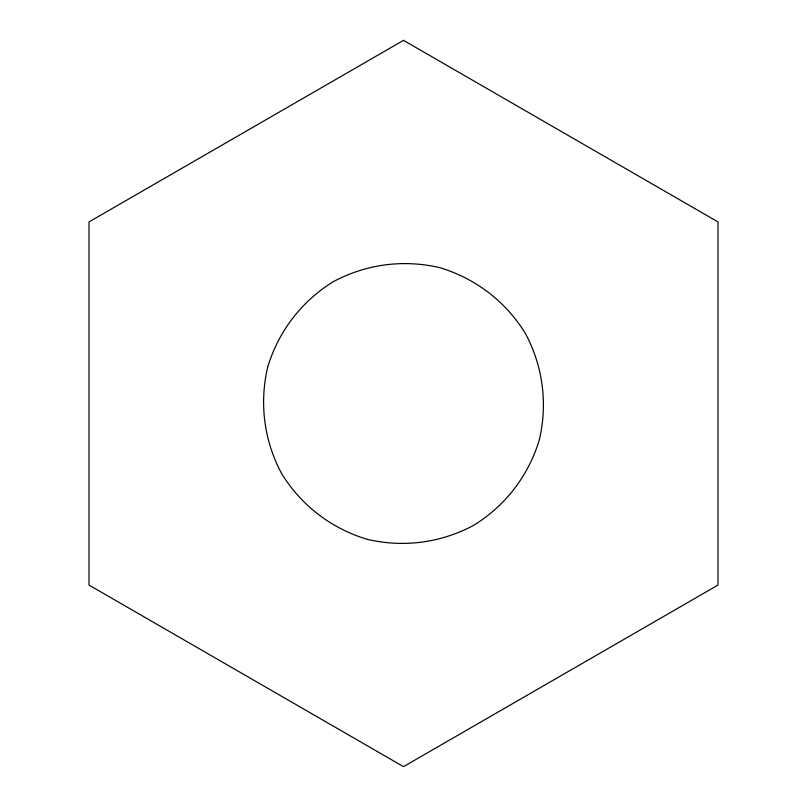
<?xml version="1.0" encoding="UTF-8"?>
<svg xmlns="http://www.w3.org/2000/svg" width="807" height="807" viewBox="0 0 807 807"><rect width="100%" height="100%" fill="white"/><g stroke="black" fill="none" stroke-linecap="round" stroke-linejoin="round"><path stroke-width="1.21" d="M267.692 367.114C259.148 403.47 264.081 440.894 281.744 473.8C301.404 505.545 331.354 528.524 367.114 539.308C403.47 547.852 440.894 542.919 473.8 525.256C505.545 505.596 528.524 475.646 539.308 439.886C547.852 403.53 542.919 366.106 525.256 333.2C505.596 301.455 475.646 278.476 439.886 267.692C403.53 259.148 366.106 264.081 333.2 281.744C301.455 301.404 278.476 331.354 267.692 367.114M403.5 40.35L89.002 221.925L89.002 585.075L403.5 766.65L717.998 585.075L717.998 221.925L403.5 40.35"/></g></svg>
